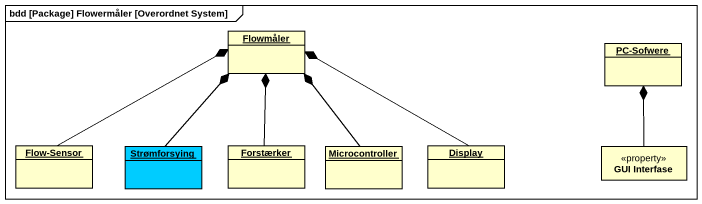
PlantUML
@startuml
mainframe bdd [Package] Flowermåler [Overordnet System]
allowmixing
hide circle
hide empty members
object Flowmåler
object "PC-Sofwere" as PC_Sofwere
object "Flow-Sensor" as Flow_Sensor
object Strømforsying #00CCFF
object Forstærker
object Microcontroller
object Display
rectangle "GUI Interfase" as GUI_Interfase <<property>>
Flow_Sensor -right-* Flowmåler
Strømforsying -up-* Flowmåler
Forstærker -up-* Flowmåler
Microcontroller -up-* Flowmåler
Display -left-* Flowmåler
GUI_Interfase -up-* PC_Sofwere
@enduml
